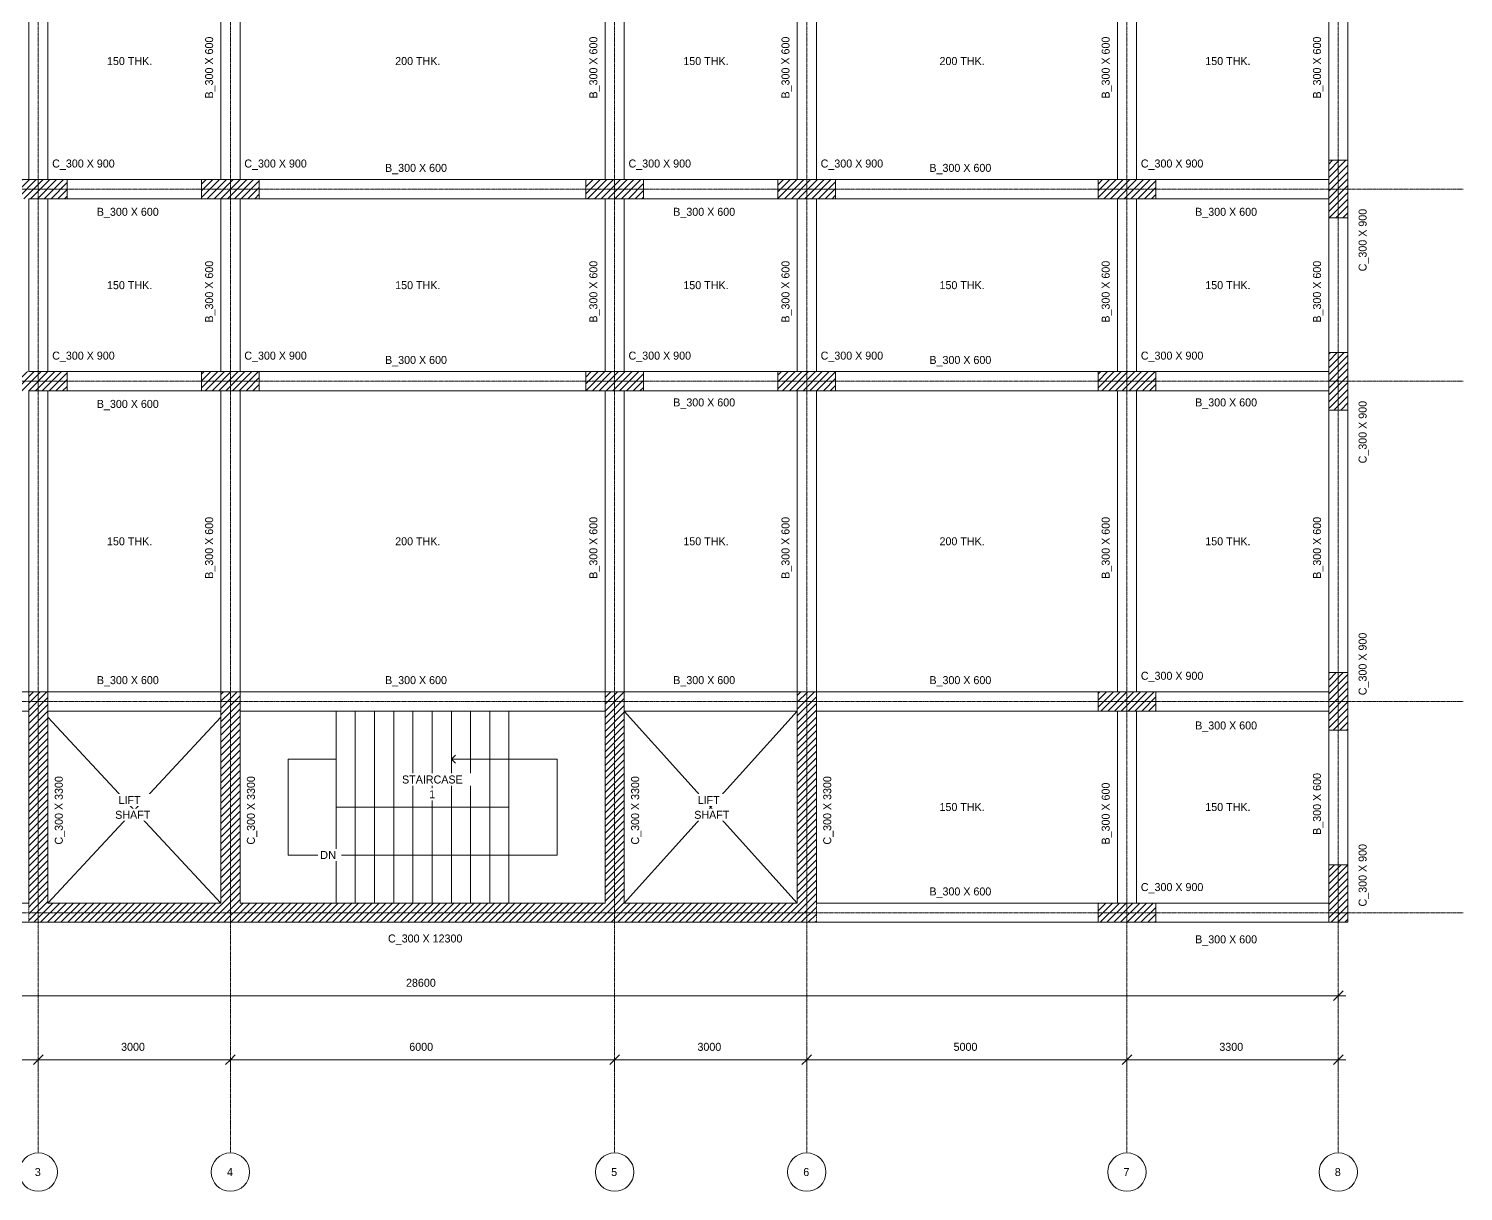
# Model space of a CAD drawing. Header units: millimetres. Extents: x -4286 to 30252, y -4651 to 32254.
# Drawn here: x 7850 to 30252, y -4651 to 13506 of the extents above; entities that cross this region are included whole.
import ezdxf

# ---------------------------------------------------------------- set-up
doc = ezdxf.new("R2010")
doc.units = ezdxf.units.MM
for name, pattern in [('Dash', [6.35, 3.175, -3.175]), ('Grid Line', [22.225, 12.7, -3.175, 3.175, -3.175]), ('Overhead', [3.96875, 2.38125, -1.5875])]:
    doc.linetypes.add(name, pattern=pattern)
for name, color, linetype, lineweight in [('A-ANNO-DIMS', 211, 'Continuous', 9), ('A-ANNO-DIMS-50', 211, 'Continuous', 9), ('A-DETL', 90, 'Continuous', 18), ('A-FLOR', 192, 'Continuous', 18), ('A-FLOR-IDEN', 11, 'Continuous', 9), ('G-ANNO-TEXT', 231, 'Continuous', 9), ('S-BEAM', 12, 'Continuous', 18), ('S-BEAM-HDLN', 1, 'Dash', 18), ('S-BEAM-IDEN', 2, 'Continuous', 9), ('S-COLS', 52, 'Continuous', 18), ('S-COLS-IDEN', 171, 'Continuous', 9), ('S-GRID', 1, 'Continuous', 9), ('S-GRID-IDEN', 1, 'Continuous', 9), ('S-STRS', 31, 'Continuous', 18), ('S-STRS-ANNO', 31, 'Continuous', 18), ('S-STRS-IDEN', 31, 'Continuous', 18)]:
    doc.layers.add(name, color=color, linetype=linetype, lineweight=lineweight)
doc.styles.add('Arial', font='arial.ttf', dxfattribs={"height": 125})
doc.styles.add('JetBrains Mono', font='JetBrainsMono-VariableFont_wght.ttf', dxfattribs={"height": 125})
doc.dimstyles.new('Diagonal_-_2_5mm_JetBrains_Mono', dxfattribs={"dimscale": 304.8, "dimtxt": 176.918969, "dimasz": 0.492126, "dimexe": 0.393701, "dimexo": 0.246063, "dimgap": 0.287073, "dimtad": 1, "dimdec": 0, "dimzin": 0, "dimdsep": 46, "dimtxsty": 'JetBrains Mono', "dimblk1": 'OBLIQUE', "dimblk2": 'OBLIQUE', "dimsah": 1, "dimcen": 0.09, "dimdle": 0.393701, "dimazin": 0, "dimtfac": 1, "dimtdec": 4, "dimtix": 1, "dimtmove": 0, "dimatfit": 3, "dimfxl": 1, "dimtvp": 1, "dimtfill": 1, "dimtolj": 1, "dimtzin": 0, "dimarcsym": 2})
pattern_1 = [(45, (0, 0), (-53.033, 53.033), [])]

# ---------------------------------------------------------------- blocks, each defined once
blk = doc.blocks.new('Grid - M_Grid Head - Circle-24584-01 1st Floor Lvl_')
at = {"layer": 'S-GRID-IDEN'}
blk.add_circle((0, 0), 6, dxfattribs=at)
blk = doc.blocks.new('DIMBLOCK2-01 1st Floor Lvl_')
at = {"layer": 'A-ANNO-DIMS-50', "lineweight": 35, "transparency": 16777216}
for p, q in [((3000, -2597), (2925, -2672)), ((3000, -2597), (3075, -2522)), ((8000, -2597), (7925, -2672)), ((8000, -2597), (8075, -2522))]:
    blk.add_line(p, q, dxfattribs=at)
at = {"layer": 'A-ANNO-DIMS-50', "transparency": 16777216}
for p, q in [((3000, -2597), (3000, -2566)), ((3000, -2597), (8000, -2597)), ((3000, -2597), (3000, -2717)), ((8000, -2597), (8000, -2566)), ((8000, -2597), (8000, -2717))]:
    blk.add_line(p, q, dxfattribs=at)
at = {"layer": 'A-ANNO-DIMS-50', "color": 0, "transparency": 16777216, "insert": (5293, -2332), "char_height": 125, "width": 496.29, "attachment_point": 1, "line_spacing_factor": 1.102871, "style": 'JetBrains Mono', "bg_fill": 3, "box_fill_scale": 1.25, "bg_fill_color": 9, "bg_fill_true_color": 13158600, "bg_fill_transparency": 0}
blk.add_mtext('5000', dxfattribs=at)
blk = doc.blocks.new('_Oblique')
at = {"color": 0, "linetype": 'ByBlock', "lineweight": -2}
blk.add_line((-0.5, -0.5), (0.5, 0.5), dxfattribs=at)
blk = doc.blocks.new('DIMBLOCK3-01 1st Floor Lvl_')
at = {"layer": 'A-ANNO-DIMS-50', "lineweight": 35, "transparency": 16777216}
for p, q in [((8000, -2597), (7925, -2672)), ((8000, -2597), (8075, -2522)), ((11000, -2597), (10925, -2672)), ((11000, -2597), (11075, -2522))]:
    blk.add_line(p, q, dxfattribs=at)
at = {"layer": 'A-ANNO-DIMS-50', "transparency": 16777216}
for p, q in [((8000, -2597), (8000, -2566)), ((8000, -2597), (11000, -2597)), ((8000, -2597), (8000, -2717)), ((11000, -2597), (11000, -2566)), ((11000, -2597), (11000, -2717))]:
    blk.add_line(p, q, dxfattribs=at)
at = {"layer": 'A-ANNO-DIMS-50', "color": 0, "transparency": 16777216, "insert": (9293, -2332), "char_height": 125, "width": 496.29, "attachment_point": 1, "line_spacing_factor": 1.102871, "style": 'JetBrains Mono', "bg_fill": 3, "box_fill_scale": 1.25, "bg_fill_color": 9, "bg_fill_true_color": 13158600, "bg_fill_transparency": 0}
blk.add_mtext('3000', dxfattribs=at)
blk = doc.blocks.new('DIMBLOCK4-01 1st Floor Lvl_')
at = {"layer": 'A-ANNO-DIMS-50', "lineweight": 35, "transparency": 16777216}
for p, q in [((11000, -2597), (10925, -2672)), ((11000, -2597), (11075, -2522)), ((17000, -2597), (16925, -2672)), ((17000, -2597), (17075, -2522))]:
    blk.add_line(p, q, dxfattribs=at)
at = {"layer": 'A-ANNO-DIMS-50', "transparency": 16777216}
for p, q in [((11000, -2597), (11000, -2566)), ((11000, -2597), (17000, -2597)), ((11000, -2597), (11000, -2717)), ((17000, -2597), (17000, -2566)), ((17000, -2597), (17000, -2717))]:
    blk.add_line(p, q, dxfattribs=at)
at = {"layer": 'A-ANNO-DIMS-50', "color": 0, "transparency": 16777216, "insert": (13793, -2332), "char_height": 125, "width": 496.29, "attachment_point": 1, "line_spacing_factor": 1.102871, "style": 'JetBrains Mono', "bg_fill": 3, "box_fill_scale": 1.25, "bg_fill_color": 9, "bg_fill_true_color": 13158600, "bg_fill_transparency": 0}
blk.add_mtext('6000', dxfattribs=at)
blk = doc.blocks.new('DIMBLOCK5-01 1st Floor Lvl_')
at = {"layer": 'A-ANNO-DIMS-50', "lineweight": 35, "transparency": 16777216}
for p, q in [((17000, -2597), (16925, -2672)), ((17000, -2597), (17075, -2522)), ((20000, -2597), (19925, -2672)), ((20000, -2597), (20075, -2522))]:
    blk.add_line(p, q, dxfattribs=at)
at = {"layer": 'A-ANNO-DIMS-50', "transparency": 16777216}
for p, q in [((17000, -2597), (17000, -2566)), ((17000, -2597), (20000, -2597)), ((17000, -2597), (17000, -2717)), ((20000, -2597), (20000, -2566)), ((20000, -2597), (20000, -2717))]:
    blk.add_line(p, q, dxfattribs=at)
at = {"layer": 'A-ANNO-DIMS-50', "color": 0, "transparency": 16777216, "insert": (18293, -2332), "char_height": 125, "width": 496.29, "attachment_point": 1, "line_spacing_factor": 1.102871, "style": 'JetBrains Mono', "bg_fill": 3, "box_fill_scale": 1.25, "bg_fill_color": 9, "bg_fill_true_color": 13158600, "bg_fill_transparency": 0}
blk.add_mtext('3000', dxfattribs=at)
blk = doc.blocks.new('DIMBLOCK6-01 1st Floor Lvl_')
at = {"layer": 'A-ANNO-DIMS-50', "lineweight": 35, "transparency": 16777216}
for p, q in [((20000, -2597), (19925, -2672)), ((20000, -2597), (20075, -2522)), ((25000, -2597), (24925, -2672)), ((25000, -2597), (25075, -2522))]:
    blk.add_line(p, q, dxfattribs=at)
at = {"layer": 'A-ANNO-DIMS-50', "transparency": 16777216}
for p, q in [((20000, -2597), (20000, -2566)), ((20000, -2597), (25000, -2597)), ((20000, -2597), (20000, -2717)), ((25000, -2597), (25000, -2566)), ((25000, -2597), (25000, -2717))]:
    blk.add_line(p, q, dxfattribs=at)
at = {"layer": 'A-ANNO-DIMS-50', "color": 0, "transparency": 16777216, "insert": (22293, -2332), "char_height": 125, "width": 496.29, "attachment_point": 1, "line_spacing_factor": 1.102871, "style": 'JetBrains Mono', "bg_fill": 3, "box_fill_scale": 1.25, "bg_fill_color": 9, "bg_fill_true_color": 13158600, "bg_fill_transparency": 0}
blk.add_mtext('5000', dxfattribs=at)
blk = doc.blocks.new('DIMBLOCK7-01 1st Floor Lvl_')
at = {"layer": 'A-ANNO-DIMS-50', "lineweight": 35, "transparency": 16777216}
for p, q in [((25000, -2597), (24925, -2672)), ((25000, -2597), (25075, -2522)), ((28300, -2597), (28225, -2672)), ((28300, -2597), (28375, -2522))]:
    blk.add_line(p, q, dxfattribs=at)
at = {"layer": 'A-ANNO-DIMS-50', "transparency": 16777216}
for p, q in [((25000, -2597), (25000, -2566)), ((25000, -2597), (28420, -2597)), ((25000, -2597), (25000, -2717)), ((28300, -2597), (28300, -2566)), ((28300, -2597), (28300, -2717))]:
    blk.add_line(p, q, dxfattribs=at)
at = {"layer": 'A-ANNO-DIMS-50', "color": 0, "transparency": 16777216, "insert": (26443, -2332), "char_height": 125, "width": 496.29, "attachment_point": 1, "line_spacing_factor": 1.102871, "style": 'JetBrains Mono', "bg_fill": 3, "box_fill_scale": 1.25, "bg_fill_color": 9, "bg_fill_true_color": 13158600, "bg_fill_transparency": 0}
blk.add_mtext('3300', dxfattribs=at)
blk = doc.blocks.new('DIMBLOCK17-01 1st Floor Lvl_')
at = {"layer": 'A-ANNO-DIMS-50', "lineweight": 35, "transparency": 16777216}
for p, q in [((-300, -1597), (-225, -1522)), ((28300, -1597), (28375, -1522)), ((-300, -1597), (-375, -1672)), ((28300, -1597), (28225, -1672))]:
    blk.add_line(p, q, dxfattribs=at)
at = {"layer": 'A-ANNO-DIMS-50', "transparency": 16777216}
for p, q in [((-300, -1597), (-300, -1566)), ((28300, -1597), (28300, -1566)), ((-420, -1597), (28420, -1597)), ((-300, -1597), (-300, -1717)), ((28300, -1597), (28300, -1717))]:
    blk.add_line(p, q, dxfattribs=at)
at = {"layer": 'A-ANNO-DIMS-50', "color": 0, "transparency": 16777216, "insert": (13742, -1332), "char_height": 125, "width": 620.37, "attachment_point": 1, "line_spacing_factor": 1.102871, "style": 'JetBrains Mono', "bg_fill": 3, "box_fill_scale": 1.25, "bg_fill_color": 9, "bg_fill_true_color": 13158600, "bg_fill_transparency": 0}
blk.add_mtext('28600', dxfattribs=at)

msp = doc.modelspace()

# ---------------------------------------------------------------- hatches: boundary and pattern name
at = {"layer": 'S-COLS'}
h = msp.add_hatch(dxfattribs=at)
h.set_pattern_fill('FP_1', color=8, style=0, pattern_type=2)
h.set_pattern_definition(pattern_1)
h.paths.add_polyline_path([(28150, 10550), (28450, 10550), (28450, 11450), (28150, 11450), (28150, 10850)])
h = msp.add_hatch(dxfattribs=at)
h.set_pattern_fill('FP_1', color=8, style=0, pattern_type=2)
h.set_pattern_definition(pattern_1)
h.paths.add_polyline_path([(8150, 10850), (8450, 10850), (8450, 11150), (7550, 11150), (7550, 10850), (7850, 10850)])
h = msp.add_hatch(dxfattribs=at)
h.set_pattern_fill('FP_1', color=8, style=0, pattern_type=2)
h.set_pattern_definition(pattern_1)
h.paths.add_polyline_path([(11450, 10850), (11450, 11150), (10550, 11150), (10550, 10850), (11150, 10850)])
h = msp.add_hatch(dxfattribs=at)
h.set_pattern_fill('FP_1', color=8, style=0, pattern_type=2)
h.set_pattern_definition(pattern_1)
h.paths.add_polyline_path([(17150, 10850), (17450, 10850), (17450, 11150), (16550, 11150), (16550, 10850), (16850, 10850)])
h = msp.add_hatch(dxfattribs=at)
h.set_pattern_fill('FP_1', color=8, style=0, pattern_type=2)
h.set_pattern_definition(pattern_1)
h.paths.add_polyline_path([(20450, 10850), (20450, 11150), (19550, 11150), (19550, 10850), (20150, 10850)])
h = msp.add_hatch(dxfattribs=at)
h.set_pattern_fill('FP_1', color=8, style=0, pattern_type=2)
h.set_pattern_definition(pattern_1)
h.paths.add_polyline_path([(25450, 10850), (25450, 11150), (24550, 11150), (24550, 10850), (25150, 10850)])
h = msp.add_hatch(dxfattribs=at)
h.set_pattern_fill('FP_1', color=8, style=0, pattern_type=2)
h.set_pattern_definition(pattern_1)
h.paths.add_polyline_path([(28450, 7550), (28450, 8450), (28150, 8450), (28150, 7550)])
h = msp.add_hatch(dxfattribs=at)
h.set_pattern_fill('FP_1', color=8, style=0, pattern_type=2)
h.set_pattern_definition(pattern_1)
h.paths.add_polyline_path([(8450, 7850), (8450, 8150), (7550, 8150), (7550, 7850), (8150, 7850)])
h = msp.add_hatch(dxfattribs=at)
h.set_pattern_fill('FP_1', color=8, style=0, pattern_type=2)
h.set_pattern_definition(pattern_1)
h.paths.add_polyline_path([(11450, 7850), (11450, 8150), (10550, 8150), (10550, 7850), (11150, 7850)])
h = msp.add_hatch(dxfattribs=at)
h.set_pattern_fill('FP_1', color=8, style=0, pattern_type=2)
h.set_pattern_definition(pattern_1)
h.paths.add_polyline_path([(17450, 7850), (17450, 8150), (16550, 8150), (16550, 7850), (17150, 7850)])
h = msp.add_hatch(dxfattribs=at)
h.set_pattern_fill('FP_1', color=8, style=0, pattern_type=2)
h.set_pattern_definition(pattern_1)
h.paths.add_polyline_path([(20450, 7850), (20450, 8150), (19550, 8150), (19550, 7850), (20150, 7850)])
h = msp.add_hatch(dxfattribs=at)
h.set_pattern_fill('FP_1', color=8, style=0, pattern_type=2)
h.set_pattern_definition(pattern_1)
h.paths.add_polyline_path([(25450, 7850), (25450, 8150), (24550, 8150), (24550, 7850), (25150, 7850)])
h = msp.add_hatch(dxfattribs=at)
h.set_pattern_fill('FP_1', color=8, style=0, pattern_type=2)
h.set_pattern_definition(pattern_1)
h.paths.add_polyline_path([(28150, 2550), (28450, 2550), (28450, 3450), (28150, 3450), (28150, 2850)])
h = msp.add_hatch(dxfattribs=at)
h.set_pattern_fill('FP_1', color=8, style=0, pattern_type=2)
h.set_pattern_definition(pattern_1)
h.paths.add_polyline_path([(8150, -150), (8150, 3150), (7850, 3150), (7850, -150)])
h = msp.add_hatch(dxfattribs=at)
h.set_pattern_fill('FP_1', color=8, style=0, pattern_type=2)
h.set_pattern_definition(pattern_1)
h.paths.add_polyline_path([(11150, -150), (11150, 3150), (10850, 3150), (10850, -150)])
h = msp.add_hatch(dxfattribs=at)
h.set_pattern_fill('FP_1', color=8, style=0, pattern_type=2)
h.set_pattern_definition(pattern_1)
h.paths.add_polyline_path([(16850, -150), (17150, -150), (17150, 3150), (16850, 3150)])
h = msp.add_hatch(dxfattribs=at)
h.set_pattern_fill('FP_1', color=8, style=0, pattern_type=2)
h.set_pattern_definition(pattern_1)
h.paths.add_polyline_path([(20150, -150), (20150, 3150), (19850, 3150), (19850, -150)])
h = msp.add_hatch(dxfattribs=at)
h.set_pattern_fill('FP_1', color=8, style=0, pattern_type=2)
h.set_pattern_definition(pattern_1)
h.paths.add_polyline_path([(25150, 2850), (25450, 2850), (25450, 3150), (24550, 3150), (24550, 2850), (24850, 2850)])
h = msp.add_hatch(dxfattribs=at)
h.set_pattern_fill('FP_1', color=8, style=0, pattern_type=2)
h.set_pattern_definition(pattern_1)
h.paths.add_polyline_path([(28450, -450), (28450, 450), (28150, 450), (28150, -450)])
h = msp.add_hatch(dxfattribs=at)
h.set_pattern_fill('FP_1', color=8, style=0, pattern_type=2)
h.set_pattern_definition(pattern_1)
h.paths.add_polyline_path([(20150, -450), (20150, -150), (7850, -150), (7850, -450), (12983.3, -450)])
h = msp.add_hatch(dxfattribs=at)
h.set_pattern_fill('FP_1', color=8, style=0, pattern_type=2)
h.set_pattern_definition(pattern_1)
h.paths.add_polyline_path([(25450, -450), (25450, -150), (24550, -150), (24550, -450)])

# ---------------------------------------------------------------- linework, layer by layer
at = {"layer": 'A-DETL'}
for p, q in [((8150, 2752.1), (10850, -150)), ((8150, -150), (10850, 2752.1)), ((17150, 2850), (19850, -150)), ((17150, -150), (19850, 2850))]:
    msp.add_line(p, q, dxfattribs=at)
at = {"layer": 'A-FLOR'}
for p, q in [((7850, 11150), (7850, 14850)), ((8150, 14850), (8150, 11150)), ((10850, 11150), (10850, 14850)), ((11150, 14850), (11150, 11150)), ((16850, 11150), (16850, 14850)), ((17150, 14850), (17150, 11150)), ((19850, 11150), (19850, 14850)), ((20150, 14850), (20150, 11150)), ((24850, 11150), (24850, 14850)), ((25150, 14850), (25150, 11150)), ((28150, 11150), (28150, 14850)), ((3150, 11150), (7850, 11150)), ((8150, 11150), (10850, 11150)), ((11150, 11150), (16850, 11150)), ((17150, 11150), (19850, 11150)), ((20150, 11150), (24850, 11150)), ((25150, 11150), (28150, 11150)), ((10850, 10850), (8150, 10850)), ((8150, 10850), (8150, 8150)), ((10850, 8150), (10850, 10850)), ((16850, 10850), (11150, 10850)), ((11150, 10850), (11150, 8150)), ((16850, 8150), (16850, 10850)), ((19850, 10850), (17150, 10850)), ((17150, 10850), (17150, 8150)), ((19850, 8150), (19850, 10850)), ((24850, 10850), (20150, 10850)), ((20150, 10850), (20150, 8150)), ((24850, 8150), (24850, 10850)), ((28150, 10850), (25150, 10850)), ((25150, 10850), (25150, 8150)), ((28150, 8150), (28150, 10850)), ((8150, 8150), (10850, 8150)), ((11150, 8150), (16850, 8150)), ((17150, 8150), (19850, 8150)), ((20150, 8150), (24850, 8150)), ((25150, 8150), (28150, 8150)), ((10850, 7850), (8150, 7850)), ((8150, 7850), (8150, 3150)), ((10850, 3150), (10850, 7850)), ((16850, 7850), (11150, 7850)), ((11150, 7850), (11150, 3150)), ((16850, 3150), (16850, 7850)), ((19850, 7850), (17150, 7850)), ((17150, 7850), (17150, 3150)), ((19850, 3150), (19850, 7850)), ((24850, 7850), (20150, 7850)), ((20150, 7850), (20150, 3150)), ((24850, 3150), (24850, 7850)), ((28150, 7850), (25150, 7850)), ((25150, 7850), (25150, 3150)), ((28150, 3150), (28150, 7850)), ((8150, 3150), (10850, 3150)), ((11150, 3150), (16850, 3150)), ((17150, 3150), (19850, 3150)), ((20150, 3150), (24850, 3150)), ((25150, 3150), (28150, 3150)), ((24850, 2850), (20150, 2850)), ((20150, 2850), (20150, -150)), ((24850, -150), (24850, 2850)), ((28150, 2850), (25150, 2850)), ((25150, 2850), (25150, -150)), ((28150, -150), (28150, 2850)), ((20150, -150), (24850, -150)), ((25150, -150), (28150, -150))]:
    msp.add_line(p, q, dxfattribs=at)
at = {"layer": 'S-BEAM'}
for p, q in [((7850, 14850), (7850, 11150)), ((8150, 11150), (8150, 14850)), ((10850, 14850), (10850, 11150)), ((11150, 11150), (11150, 14850)), ((16850, 14850), (16850, 11150)), ((17150, 11150), (17150, 14850)), ((19850, 14850), (19850, 11150)), ((20150, 11150), (20150, 14850)), ((24850, 14850), (24850, 11150)), ((25150, 11150), (25150, 14850)), ((28150, 14550), (28150, 11450)), ((28450, 11450), (28450, 14550)), ((28150, 11450), (28450, 11450)), ((7850, 11150), (8150, 11150)), ((8450, 11150), (8450, 10850)), ((10550, 11150), (8450, 11150)), ((10550, 10850), (10550, 11150)), ((10850, 11150), (11150, 11150)), ((11450, 11150), (11450, 10850)), ((16550, 11150), (11450, 11150)), ((16550, 10850), (16550, 11150)), ((16850, 11150), (17150, 11150)), ((17450, 11150), (17450, 10850)), ((19550, 11150), (17450, 11150)), ((19550, 10850), (19550, 11150)), ((19850, 11150), (20150, 11150)), ((20450, 11150), (20450, 10850)), ((24550, 11150), (20450, 11150)), ((24550, 10850), (24550, 11150)), ((24850, 11150), (25150, 11150)), ((25450, 11150), (25450, 10850)), ((28150, 11150), (25450, 11150)), ((28150, 10850), (28150, 11150)), ((8150, 10850), (7850, 10850)), ((7850, 10850), (7850, 8150)), ((8150, 8150), (8150, 10850)), ((8450, 10850), (10550, 10850)), ((11150, 10850), (10850, 10850)), ((10850, 10850), (10850, 8150)), ((11150, 8150), (11150, 10850)), ((11450, 10850), (16550, 10850)), ((17150, 10850), (16850, 10850)), ((16850, 10850), (16850, 8150)), ((17150, 8150), (17150, 10850)), ((17450, 10850), (19550, 10850)), ((20150, 10850), (19850, 10850)), ((19850, 10850), (19850, 8150)), ((20150, 8150), (20150, 10850)), ((20450, 10850), (24550, 10850)), ((25150, 10850), (24850, 10850)), ((24850, 10850), (24850, 8150)), ((25150, 8150), (25150, 10850)), ((25450, 10850), (28150, 10850)), ((28450, 10550), (28150, 10550)), ((28150, 10550), (28150, 8450)), ((28450, 8450), (28450, 10550)), ((28150, 8450), (28450, 8450)), ((7850, 8150), (8150, 8150)), ((8450, 8150), (8450, 7850)), ((10550, 8150), (8450, 8150)), ((10550, 7850), (10550, 8150)), ((10850, 8150), (11150, 8150)), ((11450, 8150), (11450, 7850)), ((16550, 8150), (11450, 8150)), ((16550, 7850), (16550, 8150)), ((16850, 8150), (17150, 8150)), ((17450, 8150), (17450, 7850)), ((19550, 8150), (17450, 8150)), ((19550, 7850), (19550, 8150)), ((19850, 8150), (20150, 8150)), ((20450, 8150), (20450, 7850)), ((24550, 8150), (20450, 8150)), ((24550, 7850), (24550, 8150)), ((24850, 8150), (25150, 8150)), ((25450, 8150), (25450, 7850)), ((28150, 8150), (25450, 8150)), ((28150, 7850), (28150, 8150)), ((8150, 7850), (7850, 7850)), ((7850, 7850), (7850, 3150)), ((8150, 3150), (8150, 7850)), ((8450, 7850), (10550, 7850)), ((11150, 7850), (10850, 7850)), ((10850, 7850), (10850, 3150)), ((11150, 3150), (11150, 7850)), ((11450, 7850), (16550, 7850)), ((17150, 7850), (16850, 7850)), ((16850, 7850), (16850, 3150)), ((17150, 3150), (17150, 7850)), ((17450, 7850), (19550, 7850)), ((20150, 7850), (19850, 7850)), ((19850, 7850), (19850, 3150)), ((20150, 3150), (20150, 7850)), ((20450, 7850), (24550, 7850)), ((25150, 7850), (24850, 7850)), ((24850, 7850), (24850, 3150)), ((25150, 3150), (25150, 7850)), ((25450, 7850), (28150, 7850)), ((28450, 7550), (28150, 7550)), ((28150, 7550), (28150, 3450)), ((28450, 3450), (28450, 7550)), ((28150, 3450), (28450, 3450)), ((7850, 3150), (3450, 3150)), ((7850, 3150), (8150, 3150)), ((7850, 2850), (7850, 3150)), ((8150, 3150), (8150, 2850)), ((10850, 3150), (8150, 3150)), ((10850, 3150), (11150, 3150)), ((10850, 2850), (10850, 3150)), ((11150, 3150), (11150, 2850)), ((16850, 3150), (11150, 3150)), ((16850, 3150), (17150, 3150)), ((16850, 2850), (16850, 3150)), ((17150, 3150), (17150, 2850)), ((19850, 3150), (17150, 3150)), ((19850, 3150), (20150, 3150)), ((19850, 2850), (19850, 3150)), ((20150, 3150), (20150, 2850)), ((24550, 3150), (20150, 3150)), ((24550, 2850), (24550, 3150)), ((24850, 3150), (25150, 3150)), ((25450, 3150), (25450, 2850)), ((28150, 3150), (25450, 3150)), ((28150, 2850), (28150, 3150)), ((3450, 2850), (7850, 2850)), ((8150, 2850), (10850, 2850)), ((11150, 2850), (16850, 2850)), ((17150, 2850), (19850, 2850)), ((20150, 2850), (24550, 2850)), ((25150, 2850), (24850, 2850)), ((24850, 2850), (24850, -150)), ((25150, -150), (25150, 2850)), ((25450, 2850), (28150, 2850)), ((28450, 2550), (28150, 2550)), ((28150, 2550), (28150, 450)), ((28450, 450), (28450, 2550)), ((28150, 450), (28450, 450)), ((7850, -150), (3450, -150)), ((24550, -150), (20150, -150)), ((24550, -450), (24550, -150)), ((24850, -150), (25150, -150)), ((25450, -150), (25450, -450)), ((28150, -150), (25450, -150)), ((28150, -450), (28150, -150)), ((3450, -450), (7850, -450)), ((20150, -450), (24550, -450)), ((25450, -450), (28150, -450))]:
    msp.add_line(p, q, dxfattribs=at)
at = {"layer": 'S-BEAM-HDLN'}
for p, q in [((7850, -150), (7850, -450)), ((20150, -450), (20150, -150))]:
    msp.add_line(p, q, dxfattribs=at)
at = {"layer": 'S-COLS'}
for p, q in [((28150, 11450), (28450, 11450)), ((28150, 11150), (28150, 11450)), ((28450, 11450), (28450, 10550)), ((7550, 11150), (7850, 11150)), ((7850, 11150), (8150, 11150)), ((8150, 11150), (8450, 11150)), ((8450, 11150), (8450, 10850)), ((10550, 11150), (10850, 11150)), ((10550, 10850), (10550, 11150)), ((10850, 11150), (11150, 11150)), ((11150, 11150), (11450, 11150)), ((11450, 11150), (11450, 10850)), ((16550, 11150), (16850, 11150)), ((16550, 10850), (16550, 11150)), ((16850, 11150), (17150, 11150)), ((17150, 11150), (17450, 11150)), ((17450, 11150), (17450, 10850)), ((19550, 11150), (19850, 11150)), ((19550, 10850), (19550, 11150)), ((19850, 11150), (20150, 11150)), ((20150, 11150), (20450, 11150)), ((20450, 11150), (20450, 10850)), ((24550, 11150), (24850, 11150)), ((24550, 10850), (24550, 11150)), ((24850, 11150), (25150, 11150)), ((25150, 11150), (25450, 11150)), ((25450, 11150), (25450, 10850)), ((28150, 10850), (28150, 11150)), ((8150, 10850), (7850, 10850)), ((8450, 10850), (8150, 10850)), ((10850, 10850), (10550, 10850)), ((11150, 10850), (10850, 10850)), ((11450, 10850), (11150, 10850)), ((16850, 10850), (16550, 10850)), ((17150, 10850), (16850, 10850)), ((17450, 10850), (17150, 10850)), ((19850, 10850), (19550, 10850)), ((20150, 10850), (19850, 10850)), ((20450, 10850), (20150, 10850)), ((24850, 10850), (24550, 10850)), ((25150, 10850), (24850, 10850)), ((25450, 10850), (25150, 10850)), ((28150, 10550), (28150, 10850)), ((28450, 10550), (28150, 10550)), ((28150, 8450), (28450, 8450)), ((28150, 8150), (28150, 8450)), ((28450, 8450), (28450, 7550)), ((7850, 8150), (8150, 8150)), ((8150, 8150), (8450, 8150)), ((8450, 8150), (8450, 7850)), ((10550, 8150), (10850, 8150)), ((10550, 7850), (10550, 8150)), ((10850, 8150), (11150, 8150)), ((11150, 8150), (11450, 8150)), ((11450, 8150), (11450, 7850)), ((16550, 8150), (16850, 8150)), ((16550, 7850), (16550, 8150)), ((16850, 8150), (17150, 8150)), ((17150, 8150), (17450, 8150)), ((17450, 8150), (17450, 7850)), ((19550, 8150), (19850, 8150)), ((19550, 7850), (19550, 8150)), ((19850, 8150), (20150, 8150)), ((20150, 8150), (20450, 8150)), ((20450, 8150), (20450, 7850)), ((24550, 8150), (24850, 8150)), ((24550, 7850), (24550, 8150)), ((24850, 8150), (25150, 8150)), ((25150, 8150), (25450, 8150)), ((25450, 8150), (25450, 7850)), ((28150, 7850), (28150, 8150)), ((8150, 7850), (7850, 7850)), ((8450, 7850), (8150, 7850)), ((10850, 7850), (10550, 7850)), ((11150, 7850), (10850, 7850)), ((11450, 7850), (11150, 7850)), ((16850, 7850), (16550, 7850)), ((17150, 7850), (16850, 7850)), ((17450, 7850), (17150, 7850)), ((19850, 7850), (19550, 7850)), ((20150, 7850), (19850, 7850)), ((20450, 7850), (20150, 7850)), ((24850, 7850), (24550, 7850)), ((25150, 7850), (24850, 7850)), ((25450, 7850), (25150, 7850)), ((28150, 7550), (28150, 7850)), ((28450, 7550), (28150, 7550)), ((28150, 3450), (28450, 3450)), ((28150, 3150), (28150, 3450)), ((28450, 3450), (28450, 2550)), ((7850, 3150), (8150, 3150)), ((7850, 2850), (7850, 3150)), ((8150, 3150), (8150, -150)), ((10850, 3150), (11150, 3150)), ((10850, -150), (10850, 3150)), ((11150, 3150), (11150, -150)), ((16850, 3150), (17150, 3150)), ((16850, -150), (16850, 3150)), ((17150, 3150), (17150, -150)), ((19850, 3150), (20150, 3150)), ((19850, -150), (19850, 3150)), ((20150, 3150), (20150, 2850)), ((24550, 3150), (24850, 3150)), ((24550, 2850), (24550, 3150)), ((24850, 3150), (25150, 3150)), ((25150, 3150), (25450, 3150)), ((25450, 3150), (25450, 2850)), ((28150, 2850), (28150, 3150)), ((7850, -150), (7850, 2850)), ((20150, 2850), (20150, -150)), ((24850, 2850), (24550, 2850)), ((25150, 2850), (24850, 2850)), ((25450, 2850), (25150, 2850)), ((28150, 2550), (28150, 2850)), ((28450, 2550), (28150, 2550)), ((28150, 450), (28450, 450)), ((28150, -150), (28150, 450)), ((28450, 450), (28450, -450)), ((8150, -150), (10850, -150)), ((11150, -150), (16850, -150)), ((17150, -150), (19850, -150)), ((24550, -150), (24850, -150)), ((24550, -450), (24550, -150)), ((24850, -150), (25150, -150)), ((25150, -150), (25450, -150)), ((25450, -150), (25450, -450)), ((28150, -450), (28150, -150)), ((20150, -450), (7850, -450)), ((25450, -450), (24550, -450)), ((28450, -450), (28150, -450))]:
    msp.add_line(p, q, dxfattribs=at)
at = {"layer": 'S-GRID', "linetype": 'Grid Line'}
for p, q in [((8000, 30181.3), (8000, -4050.9)), ((11000, 30181.3), (11000, -4050.9)), ((17000, 30181.3), (17000, -4050.9)), ((20000, 30181.3), (20000, -4050.9)), ((25000, 30181.3), (25000, -4050.9)), ((28300, 30181.3), (28300, -4050.9)), ((30252.4, 11000), (-3685.8, 11000)), ((30252.4, 8000), (-3685.8, 8000)), ((30252.4, 3000), (-3685.8, 3000)), ((30252.4, -300), (-3685.8, -300))]:
    msp.add_line(p, q, dxfattribs=at)
at = {"layer": 'S-STRS'}
for p, q in [((12650, 2850), (11150, 2850)), ((11150, 2850), (11150, -150)), ((12650, 1350), (12650, 2850)), ((12950, 2850), (12950, 1350)), ((13250, 2850), (13250, 1350)), ((13550, 2850), (13550, 1350)), ((13850, 2850), (13850, 1350)), ((14150, 2850), (14150, 1350)), ((14450, 2850), (14450, 1350)), ((14750, 2850), (14750, 1350)), ((15050, 2850), (15050, 1350)), ((15350, 2850), (15350, 1350)), ((12650, -150), (12650, 1350)), ((12950, 1350), (12650, 1350)), ((13250, 1350), (12950, 1350)), ((12950, -150), (12950, 1350)), ((13550, 1350), (13250, 1350)), ((13250, -150), (13250, 1350)), ((13850, 1350), (13550, 1350)), ((13550, -150), (13550, 1350)), ((14150, 1350), (13850, 1350)), ((13850, -150), (13850, 1350)), ((14450, 1350), (14150, 1350)), ((14150, -150), (14150, 1350)), ((14750, 1350), (14450, 1350)), ((14450, -150), (14450, 1350)), ((15050, 1350), (14750, 1350)), ((14750, -150), (14750, 1350)), ((15350, 1350), (15050, 1350)), ((15050, -150), (15050, 1350)), ((15350, -150), (15350, 1350)), ((11150, -150), (12650, -150))]:
    msp.add_line(p, q, dxfattribs=at)
at = {"layer": 'S-STRS', "linetype": 'Overhead'}
for p, q in [((12950, 2850), (12950, 1350)), ((13250, 2850), (13250, 1350)), ((13550, 2850), (13550, 1350)), ((13850, 2850), (13850, 1350)), ((14150, 2850), (14150, 1350)), ((14450, 2850), (14450, 1350)), ((14750, 2850), (14750, 1350)), ((15050, 2850), (15050, 1350)), ((15350, 2850), (15350, 1350)), ((12650, -150), (12650, 1350)), ((12950, -150), (12950, 1350)), ((13250, -150), (13250, 1350)), ((13550, -150), (13550, 1350)), ((13850, -150), (13850, 1350)), ((14150, -150), (14150, 1350)), ((14450, -150), (14450, 1350)), ((14750, -150), (14750, 1350)), ((15050, -150), (15050, 1350)), ((15350, -150), (15350, 1350))]:
    msp.add_line(p, q, dxfattribs=at)
at = {"layer": 'S-STRS-ANNO'}
for p, q in [((11900, 2100), (12650, 2100)), ((11900, 600), (11900, 2100)), ((14450, 2100), (14512.5, 2162.5)), ((14450, 2100), (14750, 2100)), ((14450, 2100), (14512.5, 2037.5)), ((14750, 2100), (15050, 2100)), ((15050, 2100), (15350, 2100)), ((15350, 2100), (16100, 2100)), ((16100, 2100), (16100, 600)), ((12650, 600), (11900, 600)), ((12950, 600), (12650, 600)), ((13250, 600), (12950, 600)), ((13550, 600), (13250, 600)), ((13850, 600), (13550, 600)), ((14150, 600), (13850, 600)), ((14450, 600), (14150, 600)), ((14750, 600), (14450, 600)), ((15050, 600), (14750, 600)), ((15350, 600), (15050, 600)), ((16100, 600), (15350, 600))]:
    msp.add_line(p, q, dxfattribs=at)

# ---------------------------------------------------------------- block references
at = {"layer": 'S-GRID-IDEN', "xscale": 49.99999999999998, "yscale": 49.99999999999998, "zscale": 49.99999999999998, "rotation": 180}
for p in [(8000, -4350.9), (11000, -4350.9), (17000, -4350.9), (20000, -4350.9), (25000, -4350.9), (28300, -4350.9)]:
    msp.add_blockref('Grid - M_Grid Head - Circle-24584-01 1st Floor Lvl_', p, dxfattribs=at)

# ---------------------------------------------------------------- texts
at = {"layer": 'A-FLOR-IDEN', "char_height": 125, "width": 1026.16, "attachment_point": 1, "style": 'JetBrains Mono'}
for s, insert in [('150 THK.', (9073.1, 13063)), ('200 THK.', (13573.1, 13063)), ('150 THK.', (18073.1, 13063)), ('200 THK.', (22073.1, 13063)), ('150 THK.', (26223.1, 13063)), ('150 THK.', (9073.1, 9563)), ('150 THK.', (13573.1, 9563)), ('150 THK.', (18073.1, 9563)), ('150 THK.', (22073.1, 9563)), ('150 THK.', (26223.1, 9563)), ('150 THK.', (9073.1, 5563)), ('200 THK.', (13573.1, 5563)), ('150 THK.', (18073.1, 5563)), ('200 THK.', (22073.1, 5563)), ('150 THK.', (26223.1, 5563)), ('150 THK.', (22073.1, 1413)), ('150 THK.', (26223.1, 1413))]:
    msp.add_mtext(s, dxfattribs=dict(at, insert=insert))
at = {"layer": 'S-BEAM-IDEN', "char_height": 125, "width": 1410.97, "attachment_point": 1, "rotation": 90, "style": 'JetBrains Mono'}
for insert in [(10605.2, 12415.1), (16605.2, 12415.1), (19605.2, 12415.1), (24605.2, 12415.1), (27905.2, 12415.1), (10605.2, 8915.1), (16605.2, 8915.1), (19605.2, 8915.1), (24605.2, 8915.1), (27905.2, 8915.1), (10605.2, 4915.1), (16605.2, 4915.1), (19605.2, 4915.1), (24605.2, 4915.1), (27905.2, 4915.1), (27905.2, 915.1), (24605.2, 765.1)]:
    msp.add_mtext('B_300 X 600', dxfattribs=dict(at, insert=insert))
at = {"layer": 'S-BEAM-IDEN', "char_height": 125, "width": 1410.97, "attachment_point": 1, "style": 'JetBrains Mono'}
for insert in [(13415.1, 11394.8), (21915.1, 11394.8), (8914.3, 10708.5), (17915.1, 10708.5), (26065.1, 10708.5), (13415.1, 8394.8), (21915.1, 8394.8), (8914.3, 7708.5), (17915.1, 7731.9), (26065.1, 7731.9), (8915.1, 3394.8), (13415.1, 3394.8), (17915.1, 3394.8), (21915.1, 3394.8), (26065.1, 2686.6), (21915.1, 94.8), (26065.1, -653.3)]:
    msp.add_mtext('B_300 X 600', dxfattribs=dict(at, insert=insert))
at = {"layer": 'S-COLS-IDEN', "char_height": 125, "attachment_point": 1, "style": 'JetBrains Mono'}
for s, insert, width in [('C_300 X 900', (8217, 11462.7), 1410.97), ('C_300 X 900', (11217, 11462.7), 1410.97), ('C_300 X 900', (17217, 11462.7), 1410.97), ('C_300 X 900', (20217, 11462.7), 1410.97), ('C_300 X 900', (25217, 11462.7), 1410.97), ('C_300 X 900', (8217, 8462.7), 1410.97), ('C_300 X 900', (11217, 8462.7), 1410.97), ('C_300 X 900', (17217, 8462.7), 1410.97), ('C_300 X 900', (20217, 8462.7), 1410.97), ('C_300 X 900', (25217, 8462.7), 1410.97), ('C_300 X 900', (25217, 3462.7), 1410.97), ('C_300 X 900', (25217, 162.7), 1410.97), ('C_300 X 12300', (13461, -640), 1667.51)]:
    msp.add_mtext(s, dxfattribs=dict(at, insert=insert, width=width))
at = {"layer": 'S-COLS-IDEN', "char_height": 125, "attachment_point": 1, "rotation": 90, "style": 'JetBrains Mono'}
for s, insert, width in [('C_300 X 900', (28617.3, 9717), 1410.97), ('C_300 X 900', (28617.3, 6717), 1410.97), ('C_300 X 900', (28617.3, 3097), 1410.97), ('C_300 X 3300', (8257.3, 764), 1539.24), ('C_300 X 3300', (11257.3, 764), 1539.24), ('C_300 X 3300', (17257.3, 764), 1539.24), ('C_300 X 3300', (20257.3, 764), 1539.24), ('C_300 X 900', (28617.3, -203), 1410.97)]:
    msp.add_mtext(s, dxfattribs=dict(at, insert=insert, width=width))

# ---------------------------------------------------------------- next in the draw order: texts
at = {"layer": 'G-ANNO-TEXT', "color": 7, "char_height": 125, "attachment_point": 1, "style": 'JetBrains Mono', "bg_fill": 3, "box_fill_scale": 1.25, "bg_fill_color": 9, "bg_fill_true_color": 13158600, "bg_fill_transparency": 0}
for s, insert, width in [('STAIRCASE ', (13680.1, 1842.9), 1182.489), ('LIFT ', (9253.6, 1522.9), 641.35), ('LIFT ', (18295.8, 1522.9), 641.35)]:
    msp.add_mtext(s, dxfattribs=dict(at, insert=insert, width=width))
at = {"layer": 'S-GRID-IDEN', "char_height": 125, "width": 128.27, "attachment_point": 1, "style": 'JetBrains Mono', "bg_fill": 3, "box_fill_scale": 1.25, "bg_fill_color": 9, "bg_fill_true_color": 13158600, "bg_fill_transparency": 0}
for s, insert in [('3', (7945.6, -4287.5)), ('4', (10945.6, -4287.5)), ('5', (16945.6, -4287.5)), ('6', (19945.6, -4287.5)), ('7', (24945.6, -4287.5)), ('8', (28245.6, -4287.5))]:
    msp.add_mtext(s, dxfattribs=dict(at, insert=insert))
at = {"layer": 'S-STRS-IDEN', "insert": (12398.9, 664.2), "char_height": 125, "width": 301.369, "attachment_point": 1, "line_spacing_factor": 0.941778, "style": 'Arial', "bg_fill": 3, "box_fill_scale": 1.25, "bg_fill_color": 9, "bg_fill_true_color": 13158600, "bg_fill_transparency": 0}
msp.add_mtext('DN', dxfattribs=at)

# ---------------------------------------------------------------- next in the draw order: dimensions: what is measured, and where the dimension line sits
at = {"layer": 'A-ANNO-DIMS'}
for base, p1, p2, override, picture, middle in [((28300, -1597.3), (-300, -1491.2), (28300, -1491.2), {"dimpost": '<>', "dimfxl": 28600}, 'DIMBLOCK17-01 1st Floor Lvl_', (14000, -1445.5)), ((8000, -2597.3), (3000, -2491.2), (8000, -2491.2), {"dimpost": '<>', "dimfxl": 5000}, 'DIMBLOCK2-01 1st Floor Lvl_', (5500, -2445.6))]:
    dim = msp.add_linear_dim(base=base, p1=p1, p2=p2, dimstyle='Diagonal_-_2_5mm_JetBrains_Mono', override=override, dxfattribs=at)
    dim.commit()
    dim.dimension.update_dxf_attribs({"geometry": picture, "text_midpoint": middle})

# ---------------------------------------------------------------- next in the draw order: texts
at = {"layer": 'G-ANNO-TEXT', "color": 7, "char_height": 125, "attachment_point": 1, "style": 'JetBrains Mono', "bg_fill": 3, "box_fill_scale": 1.25, "bg_fill_color": 9, "bg_fill_true_color": 13158600, "bg_fill_transparency": 0}
for s, insert, width in [('1', (14103.4, 1611.3), 128.27), ('SHAFT', (9200.7, 1291.3), 641.35), ('SHAFT', (18242.9, 1291.3), 641.35)]:
    msp.add_mtext(s, dxfattribs=dict(at, insert=insert, width=width))

# ---------------------------------------------------------------- next in the draw order: dimensions: what is measured, and where the dimension line sits
at = {"layer": 'A-ANNO-DIMS'}
dim = msp.add_linear_dim(base=(11000, -2597.3), p1=(8000, -2491.2), p2=(11000, -2491.2), dimstyle='Diagonal_-_2_5mm_JetBrains_Mono', override={"dimpost": '<>', "dimfxl": 3000}, dxfattribs=at)
dim.commit()
dim.dimension.update_dxf_attribs({"geometry": 'DIMBLOCK3-01 1st Floor Lvl_', "text_midpoint": (9500, -2445.6)})

# ---------------------------------------------------------------- next in the draw order: dimensions: what is measured, and where the dimension line sits
dim = msp.add_linear_dim(base=(17000, -2597.3), p1=(11000, -2491.2), p2=(17000, -2491.2), dimstyle='Diagonal_-_2_5mm_JetBrains_Mono', override={"dimpost": '<>', "dimfxl": 6000}, dxfattribs=at)
dim.commit()
dim.dimension.update_dxf_attribs({"geometry": 'DIMBLOCK4-01 1st Floor Lvl_', "text_midpoint": (14000, -2445.6)})

# ---------------------------------------------------------------- next in the draw order: dimensions: what is measured, and where the dimension line sits
dim = msp.add_linear_dim(base=(20000, -2597.3), p1=(17000, -2491.2), p2=(20000, -2491.2), dimstyle='Diagonal_-_2_5mm_JetBrains_Mono', override={"dimpost": '<>', "dimfxl": 3000}, dxfattribs=at)
dim.commit()
dim.dimension.update_dxf_attribs({"geometry": 'DIMBLOCK5-01 1st Floor Lvl_', "text_midpoint": (18500, -2445.6)})

# ---------------------------------------------------------------- next in the draw order: dimensions: what is measured, and where the dimension line sits
dim = msp.add_linear_dim(base=(25000, -2597.3), p1=(20000, -2491.2), p2=(25000, -2491.2), dimstyle='Diagonal_-_2_5mm_JetBrains_Mono', override={"dimpost": '<>', "dimfxl": 5000}, dxfattribs=at)
dim.commit()
dim.dimension.update_dxf_attribs({"geometry": 'DIMBLOCK6-01 1st Floor Lvl_', "text_midpoint": (22500, -2445.6)})

# ---------------------------------------------------------------- next in the draw order: dimensions: what is measured, and where the dimension line sits
dim = msp.add_linear_dim(base=(28300, -2597.3), p1=(25000, -2491.2), p2=(28300, -2491.2), dimstyle='Diagonal_-_2_5mm_JetBrains_Mono', override={"dimpost": '<>', "dimfxl": 3300}, dxfattribs=at)
dim.commit()
dim.dimension.update_dxf_attribs({"geometry": 'DIMBLOCK7-01 1st Floor Lvl_', "text_midpoint": (26650, -2445.6)})

doc.saveas('drawing.dxf')
